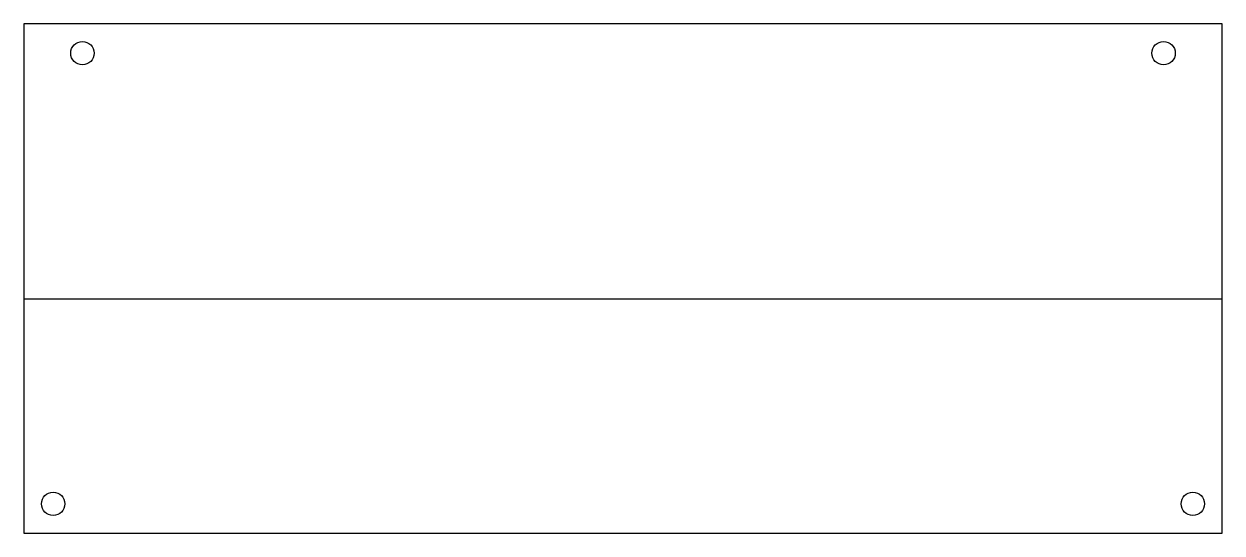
# Model space of a CAD drawing. Header units: millimetres. Extents: x 0 to 205, y 0 to 87.
import ezdxf

# ---------------------------------------------------------------- set-up
doc = ezdxf.new("R2010")
doc.units = ezdxf.units.MM
doc.header["$MEASUREMENT"] = 0
for name, color, linetype in [('Unfold_Sketch011', 7, 'CONTINUOUS'), ('Unfold_Sketch_Bends011', 7, 'CONTINUOUS'), ('Unfold_Sketch_Holes011', 7, 'CONTINUOUS')]:
    doc.layers.add(name, color=color, linetype=linetype)

msp = doc.modelspace()

# ---------------------------------------------------------------- linework, layer by layer
at = {"layer": 'Unfold_Sketch011'}
for p, q in [((205, 87.15), (0, 87.15)), ((0, 87.15), (0, 72.15)), ((205, 72.15), (205, 87.15)), ((0, 72.15), (0, 8)), ((205, 8), (205, 72.15)), ((0, 8), (0, 0)), ((205, 0), (205, 8)), ((0, 0), (205, 0))]:
    msp.add_line(p, q, dxfattribs=at)
at = {"layer": 'Unfold_Sketch_Bends011'}
msp.add_line((0, 40.07), (205, 40.07), dxfattribs=at)
at = {"layer": 'Unfold_Sketch_Holes011'}
for centre in [(10, 82.15), (195, 82.15), (5, 5), (200, 5)]:
    msp.add_circle(centre, 2, dxfattribs=at)

doc.saveas('drawing.dxf')
